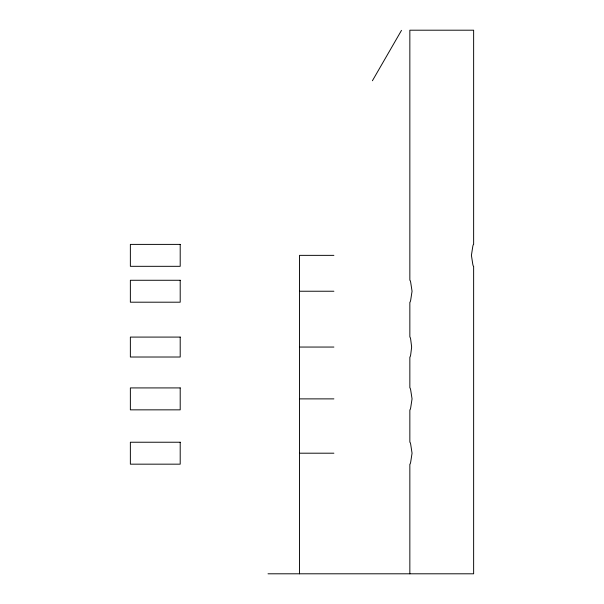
<?xml version="1.0" encoding="UTF-8"?>
<svg xmlns="http://www.w3.org/2000/svg" width="604" height="604" viewBox="0 0 604 604"><rect width="100%" height="100%" fill="white"/><g stroke="black" fill="none" stroke-linecap="round" stroke-linejoin="round"><path stroke-width="0.91" d="M372.396 80.762L401.501 30.359M333.891 255.356L299.508 255.356L299.508 573.8M299.508 291.234L333.891 291.234M299.508 347.051L333.891 347.051M299.508 398.882L333.891 398.882M299.508 453.196L333.891 453.196M268.01 573.8L473.634 573.8L473.634 266.319A11.106 1.45 -90 0 1 472.607 263.11L471.422 255.356L472.607 247.602A11.106 1.45 -90 0 1 473.634 244.393L473.634 30.2L409.844 30.2L409.844 280.271A11.106 1.45 -90 0 1 410.863 283.48L412.049 291.234L410.863 298.988A11.106 1.45 -90 0 1 409.844 302.196L409.844 337.085A10.094 1.321 -90 0 1 410.773 339.999L411.641 347.051L410.773 354.095A10.094 1.321 -90 0 1 409.844 357.017L409.844 387.919A11.106 1.45 -90 0 1 410.863 391.128L412.049 398.882L410.863 406.635A11.106 1.45 -90 0 1 409.844 409.844L409.844 442.234A11.106 1.45 -90 0 1 410.863 445.442L412.049 453.196L410.863 460.95A11.106 1.45 -90 0 1 409.844 464.159L409.844 573.8M180.203 244.393L130.366 244.393L130.366 266.319L180.203 266.319L180.203 244.393M180.203 280.271L130.366 280.271L130.366 302.196L180.203 302.196L180.203 280.271M180.203 337.085L130.366 337.085L130.366 357.017L180.203 357.017L180.203 337.085M180.203 387.919L130.366 387.919L130.366 409.844L180.203 409.844L180.203 387.919M180.203 442.234L130.366 442.234L130.366 464.166L180.203 464.166L180.203 442.234"/></g></svg>
